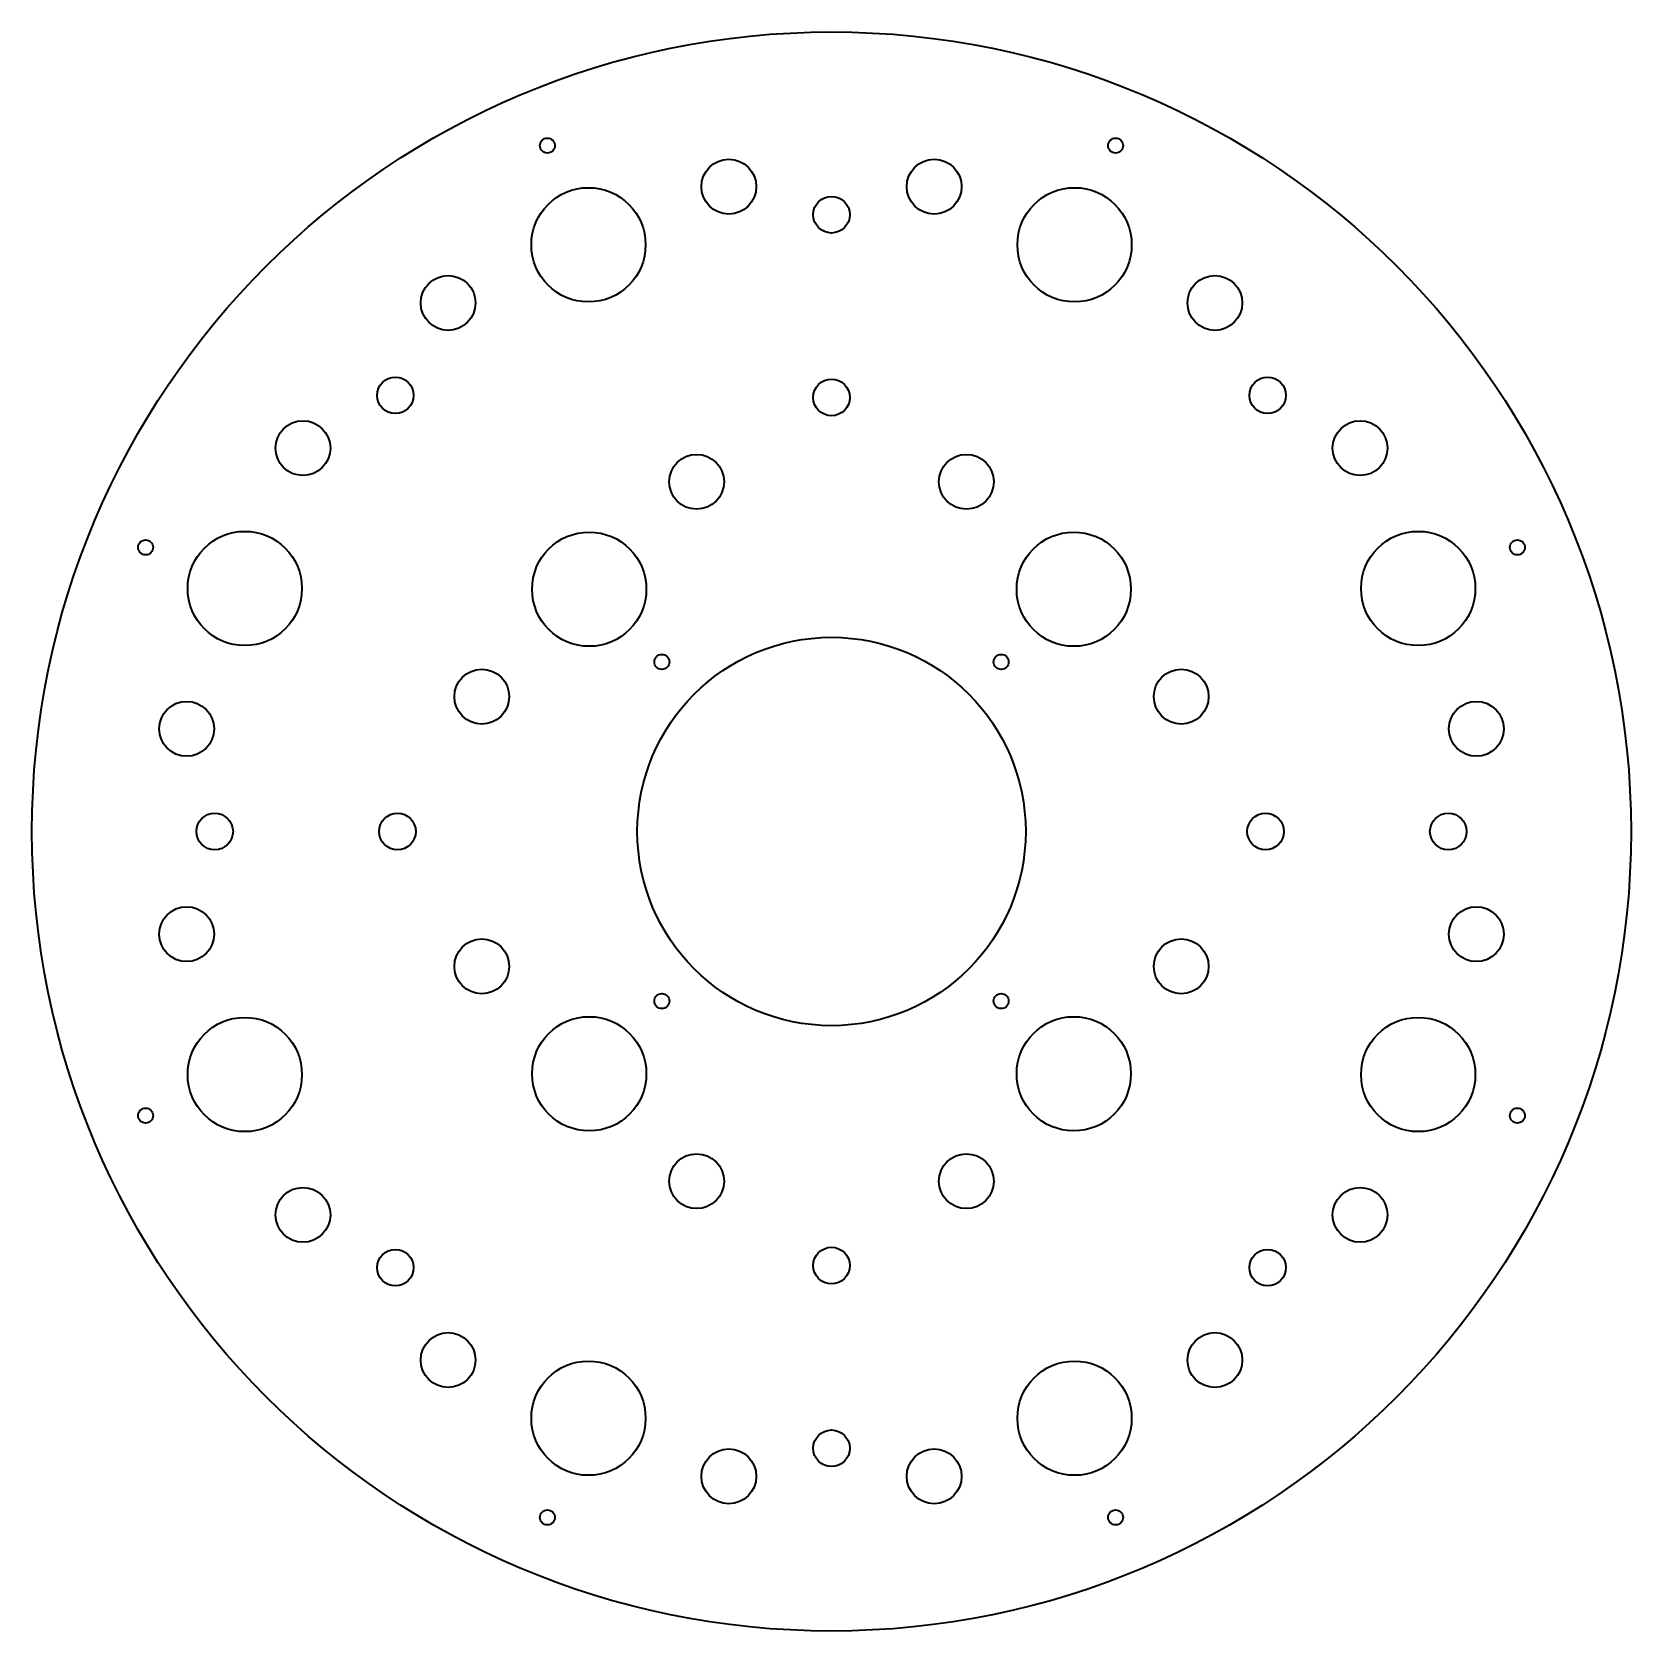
# Model space of a CAD drawing. Extents: x -70 to 280, y -26 to 324.
import ezdxf

# ---------------------------------------------------------------- set-up
doc = ezdxf.new("R2010")
doc.units = 0

msp = doc.modelspace()

# ---------------------------------------------------------------- linework, layer by layer
at = {"color": 7, "lineweight": 35}
for centre, radius in [((105, 148.5), 175), ((42.813942, 298.630432), 1.65), ((167.186066, 298.630432), 1.65), ((82.526001, 289.643494), 6), ((127.473999, 289.643494), 6), ((51.807003, 276.91925), 12.5), ((105, 283.5), 4), ((158.192993, 276.91925), 12.5), ((21.088005, 264.195038), 6), ((188.911987, 264.195038), 6), ((9.540581, 243.959412), 4), ((105, 243.5), 4), ((200.459412, 243.959412), 4), ((-10.69503, 232.411987), 6), ((220.695038, 232.411987), 6), ((75.478294, 225.044312), 6), ((134.521713, 225.044312), 6), ((-23.41925, 201.692993), 12.5), ((51.966991, 201.533005), 12.5), ((158.033005, 201.533005), 12.5), ((233.41925, 201.692993), 12.5), ((-45.130417, 210.686066), 1.65), ((255.130417, 210.686066), 1.65), ((105, 148.5), 42.5), ((67.876892, 185.623108), 1.65), ((142.123108, 185.623108), 1.65), ((28.455688, 178.021713), 6), ((181.544312, 178.021713), 6), ((-36.143478, 170.973999), 6), ((246.143478, 170.973999), 6), ((-30, 148.5), 4), ((10, 148.5), 4), ((200, 148.5), 4), ((240, 148.5), 4), ((-36.143478, 126.026001), 6), ((246.143478, 126.026001), 6), ((28.455688, 118.978294), 6), ((181.544312, 118.978294), 6), ((67.876892, 111.376892), 1.65), ((142.123108, 111.376892), 1.65), ((-23.41925, 95.307007), 12.5), ((51.966991, 95.466995), 12.5), ((158.033005, 95.466995), 12.5), ((233.41925, 95.307007), 12.5), ((-45.130417, 86.313942), 1.65), ((255.130417, 86.313942), 1.65), ((75.478294, 71.955688), 6), ((134.521713, 71.955688), 6), ((-10.69503, 64.588005), 6), ((220.695038, 64.588005), 6), ((9.540581, 53.040581), 4), ((105, 53.5), 4), ((200.459412, 53.040581), 4), ((21.088005, 32.80497), 6), ((188.911987, 32.80497), 6), ((51.807003, 20.08075), 12.5), ((158.192993, 20.08075), 12.5), ((105, 13.5), 4), ((82.526001, 7.356522), 6), ((127.473999, 7.356522), 6), ((42.813942, -1.630417), 1.65), ((167.186066, -1.630417), 1.65)]:
    msp.add_circle(centre, radius, dxfattribs=at)

doc.saveas('drawing.dxf')
